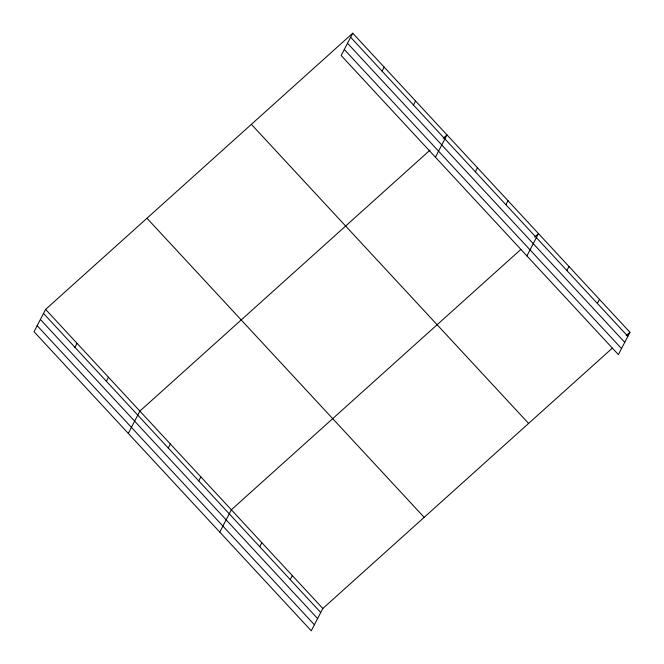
<?xml version="1.0" encoding="UTF-8"?>
<svg xmlns="http://www.w3.org/2000/svg" width="664" height="664" viewBox="0 0 664 664"><rect width="100%" height="100%" fill="white"/><g stroke="black" fill="none" stroke-linecap="round" stroke-linejoin="round"><path stroke-width="1" d="M352.733 33.2L341.171 55.519L618.391 354.601L629.962 332.282L352.733 33.2L45.608 309.399L34.038 331.718L311.267 630.8L322.828 608.481L612.299 348.168M74.932 347.33L77.024 343.296M106.356 381.227L108.448 377.193M128.293 433.401L139.863 411.091L430.098 150.081M168.266 448.026L170.357 443.984M382.066 71.131L384.157 67.097M198.76 480.927L200.852 476.885M413.481 105.028L415.573 100.994M219.784 532.105L231.346 509.786L520.817 249.465M435.426 157.202L446.988 134.892L443.154 138.344M259.748 546.721L261.84 542.687M475.391 171.827L477.482 167.785M290.243 579.622L292.334 575.588M505.885 204.728L507.977 200.686M526.909 255.906L538.479 233.587L534.636 237.04M566.873 270.522L568.973 266.488M597.368 303.423L599.467 299.389M626.119 335.735L629.962 332.282M350.642 37.242L627.862 336.324M347.521 43.268L624.741 342.358M344.292 49.485L621.521 348.567M251.382 124.342L528.602 423.433M146.96 218.257L424.18 517.339M45.608 309.399L322.828 608.481M43.517 313.441L320.737 612.523M40.388 319.467L317.608 618.558M37.167 325.684L314.387 624.766"/></g></svg>
